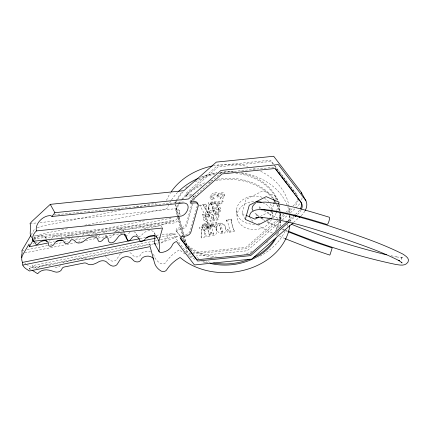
<?xml version="1.0" encoding="UTF-8"?>
<svg xmlns="http://www.w3.org/2000/svg" width="430" height="430" viewBox="0 0 430 430"><rect width="100%" height="100%" fill="white"/><g stroke="black" fill="none" stroke-linecap="round" stroke-linejoin="round"><path stroke-width="0.32" stroke-dasharray="2.15 1.61" d="M201.095 237.392L201.487 236.522L201.783 229.459L201.439 235.946L201.047 236.624L201.353 237.973L204.535 237.274L204.653 232.286M180.052 214.962L179.514 211.506C180.17 216.231 176.407 221.101 171.763 221.939L33.857 236.054M205.271 218.994C205.422 216.107 211.049 214.522 212.243 217.446C210.302 215.941 205.916 217.107 205.739 219.827L205.271 218.994L206.33 219.816L207.437 219.929L207.9 220.762L207.405 222.004C194.177 218.343 219.644 208.819 212.613 219.966M211.49 196.87L211.952 197.698C211.936 195.29 215.419 194.166 217.311 195.102L217.709 195.645L216.849 194.269C214.957 193.333 211.474 194.457 211.49 196.87L212.619 197.65L213.764 197.778L214.226 198.612L213.672 199.799C204.535 199.214 215.064 188.512 218.37 194.097C224.127 188.415 228.292 198.321 220.472 198.988L220.031 197.021C221.326 196.763 223.175 196.048 223.073 194.446L222.761 193.989C219.934 192.339 219.09 196.408 216.806 196.359L217.268 197.193C219.553 197.241 220.397 193.172 223.229 194.822L223.535 195.279L223.073 194.446M217.247 194.811L216.806 196.359M216.801 228.163C215.462 220.348 226.347 222.159 225.589 228.975C226.395 236.951 215.881 234.038 216.752 227.588M210.958 228.341L210.463 226.347L210.834 228.749L210.076 229.244L209.19 229.066L208.706 228.292L208.614 226.793C211.27 221.461 217.569 227.733 216.489 232.066C217.032 236.457 209.55 237.027 210.082 232.318L211.393 232.178L212.549 234.097L213.291 234.011L213.549 233.313L213.527 234.388L213.043 234.699L212.2 234.388L211.264 232.625L210.13 232.893M208.598 208.276C210.711 192.543 227.314 215.543 213.205 215.247C201.047 208.765 215.296 193.102 218.558 209.55M218.967 209.012C219.09 210.791 217.091 211.71 215.58 211.845L215.425 213.033L215.887 213.866C218.72 213.796 222.482 210.641 220.208 207.787C215.688 204.814 211.2 210.716 207.405 212.49L208.717 207.814L207.056 207.986L205.287 214.285L205.75 215.118C210.759 214.715 213.909 207.937 219.085 209.319L219.429 209.845L218.623 208.486C213.447 207.104 210.297 213.882 205.287 214.285M259.564 208.948L258.973 206.142L261.338 208.883M210.071 235.93L209.254 235.022L206.808 225.594L209.206 234.447L209.931 235.011L210.071 235.93L209.829 236.333L206.153 237C205.314 235.608 206.663 234.694 205.905 236.425M234.613 230.915L233.463 229.792L231.034 220.434L233.409 229.222L234.409 229.975L234.592 231.227L227.782 232.608L226.599 230.254L226.615 229.448L227.706 229.254L228.937 230.733L230.147 230.759L230.195 231.335L229.287 231.447L227.755 229.83L226.599 230.254M231.082 221.009L231.609 220.262L231.356 218.892L226.411 219.907L226.658 221.316L227.61 221.794L230.195 231.335M213.301 215.693L213.543 217.241L212.151 219.133L216.086 218.236L217.155 214.43L218.805 214.264L219.268 215.097L217.946 219.827L210.437 221.493L209.974 220.66L210.071 219.585L211.694 218.241L211.78 216.612M216.752 227.115C217.494 220.719 226.578 223.971 225.637 229.55M211.598 204.513L212.167 203.847L213.151 204.486L215.57 213.409L215.532 214.14L215.059 214.479L214.065 213.801L211.549 203.938L214.016 213.226L214.683 213.903L215.57 213.248L215.618 213.817M206.857 226.169L207.136 225.255L206.851 223.842L203.304 224.535L205.105 231.802L202.272 228.669L202.82 227.997L202.541 226.648L199.622 227.158L199.762 228.599L201.831 230.034M210.512 226.922L210.979 226.341L211.657 226.728L213.597 233.888M180.358 236.548L176.026 230.55L176.687 228.19L180.992 227.75A4.746 3.123 -29.1 0 0 186.287 223.767L191.818 204.035M190.995 195.817L186.69 196.257L185.996 195.005L186.663 192.645L217.446 165.598L270.481 160.17L296.367 193.946L297.619 196.069M176.719 231.802L177.38 229.437L181.686 228.996A4.746 3.123 -29.1 0 0 186.98 225.014L192.871 204.013M186.69 196.257L187.356 193.892L218.144 166.845L271.174 161.422L274.41 165.641M179.96 237.629L180.621 235.264L184.922 234.823A4.746 3.123 -29.1 0 0 190.221 230.84L197.537 204.75M189.931 202.084L190.592 199.719L221.38 172.672L274.415 167.249M193.763 200.831L194.301 198.918M202.224 225.202L205.599 224.858L206.061 225.691L202.686 226.035L202.224 225.202L202.551 224.03L205.927 223.686L206.287 222.396L207.878 222.229L208.34 223.062L207.975 224.358L207.513 223.525L207.878 222.229M219.8 203.218L208.77 204.347L208.308 203.519L208.636 202.342L222.794 200.896L223.256 201.729L223.041 202.487L220.853 203.723L218.73 205.599L217.059 205.771M207.867 213.323L209.179 208.647L208.717 207.814M207.513 223.525L216.65 222.589L217.112 223.423L216.844 224.379L206.491 229.658L204.9 229.819L204.438 228.986L205.599 224.858M206.352 227.674L207.185 224.697L213.543 224.046L206.352 227.674L206.814 228.507L207.647 225.53L214.006 224.879M218.805 214.264L217.478 218.994L209.974 220.66M216.65 222.589L216.381 223.546L206.029 228.825L204.438 228.986M222.794 200.896L222.579 201.654L220.391 202.89L218.268 204.766L216.596 204.938L219.338 202.39L208.308 203.519M245.304 219.418L242.069 213.586L246.046 199.412L262.934 190.796L275.845 196.365L278.758 201.605M271.868 210.539L273.673 204.094M274.942 199.584L275.845 196.365M276.012 213.146L275.103 216.365L272.776 217.553M276.732 210.566L278.361 204.766M202.24 215.113L203.401 214.801L204.782 216.285L205.787 216.15L205.733 215.58L204.395 215.564L203.352 214.226L202.24 214.376L203.411 217.542L209.663 216.204L203.347 205.26L209.663 216.204M205.787 216.15L199.671 205.228L205.728 203.906L206.894 206.857L205.755 207.163L204.658 205.884L203.395 205.83M207.437 219.929L206.943 221.171L205.379 221.041L203.992 220.095M179.46 217.682C178.536 220.461 176.15 222.799 173.166 223.132L32.47 237.532M213.764 197.778L213.21 198.966L211.662 198.832L210.238 197.897M31.234 234.715L34.932 228.427M33.932 238.892L35.588 236.075L43.355 233.63L68.983 228.454M222.783 231.91L222.02 232.281L221.498 231.797L219.596 224.971L219.644 225.54L221.547 232.372L222.407 232.861L222.831 232.479L222.724 231.039L222.772 231.609L220.929 224.981L220.407 224.492L219.789 224.605L219.644 225.54M199.751 205.884L205.776 204.476L206.894 206.857M292.97 206.056L294.066 205.013A12.793 8.417 -29.1 0 0 297.512 198.671M297.598 214.382L298.694 213.339A12.793 8.417 -29.1 0 0 301.021 210.222M283.886 214.038L246.041 247.282L193.011 252.711L180.879 236.882M285.902 212.264L291.454 207.389M278.022 221.047L246.734 248.529L193.704 253.958L192.086 251.846M280.037 219.273L285.59 214.398M287.606 212.624L292.653 208.195M280.344 221.611L247.164 250.765L195.811 256.017M282.354 219.848L287.885 214.989M290.4 212.78L295.426 208.362M287.82 221.111L292.868 216.682M295.388 214.462L298.001 212.087A12.793 8.417 -29.1 0 0 299.672 210.039M289.524 221.477L294.566 217.042M293.518 222.428L298.544 218.015M226.459 220.477L231.082 219.45L231.609 220.262M260.22 216.478L269.535 211.727M34.244 239.832L34.814 239.558A6.455 4.246 -29.1 0 1 41.189 235.85A6.455 4.246 -29.1 0 1 45.795 238.435M37.324 227.674L42.699 225.981L120.889 210.184M220.009 198.155C222.143 197.811 225.304 195.972 224.32 193.425M215.425 213.033C217.908 212.845 221.343 210.609 220.208 207.787M134.031 207.529L135.998 207.131M136.659 206.997L155.714 203.148M84.748 225.266L166.878 208.668A63.248 50.267 -4.9 0 1 171.172 200.445M33.013 243.289L34.33 243.025M34.991 242.891L38.275 242.23M61.302 237.575L146.162 220.429M49.665 242.649L54.261 241.719M64.118 239.73L71.998 238.139M87.768 234.952L171.855 217.962A53.761 32.293 -15.2 0 0 170.323 217.876M21.903 250.776L23.876 250.373M27.165 249.712L47.558 245.589M50.186 245.057L52.159 244.659M55.448 243.998L63.344 242.402M64 242.267L67.945 241.472M75.18 240.01L86.365 237.747M95.573 235.887L97.545 235.489M113.993 232.168L173.827 220.079A53.761 32.293 -15.2 0 1 153.214 226.965L140.76 229.48M24.757 252.921L66.048 244.579M66.704 244.444L74.567 242.859M77.841 242.192L82.431 241.268M85.71 240.606L95.541 238.618M98.158 238.091L124.377 232.791M140.035 238.655L145.942 237.462M158.514 237.645L176.219 234.065A53.761 32.293 -15.2 0 0 161.567 234.549M153.634 243.869L32.583 268.325L32.352 265.649L157.186 240.424M160.471 239.763L178.208 236.177A53.761 32.293 -15.2 0 1 160.25 242.488M29.342 269.664L29.224 268.325L149.887 243.944L150.409 245.869M154.289 243.735L157.579 243.068A53.761 32.293 -15.2 0 0 159.718 242.611M185.996 195.005L190.297 194.57A4.746 3.123 -29.1 0 1 191.871 194.666M54.078 214.919L184.115 201.874M30.03 223.589L37.372 222.842M40.038 222.568L175.478 208.706C177.654 208.389 179.391 210.114 179.783 212.157M33.572 238.763L161.11 225.712L162.54 228.007M192.479 256.361L189.813 256.629L171.871 233.221A4.585 3.015 -29.1 0 0 167.775 236.618A9.589 6.31 -29.1 0 1 160.868 243.149M391.02 255.737L397.535 257.065L396.648 256.963L403.098 257.543L401.249 258.086L402.733 257.006L401.383 258.43L401.077 261.306M279.435 227.384L267.438 221.525M283.144 228.959L284.38 229.486M284.999 229.744L287.471 230.797M282.053 229.195L287.579 231.544M275.883 234.758L277.113 235.28M279.57 236.323L285.106 238.677M242.069 213.586L245.756 215.177M281.193 219.886L268.793 213.748L269.486 214.167L264.16 210.797M267.234 222.084L278.371 227.599M272.421 233.076L262.649 228.239L258.796 225.804M259.424 216.72L256.662 214.968L253.533 211.372M261.639 218.118L264.95 220.214M260.763 218.069L264.509 220.439M32.352 265.649L37.2 268.777A9.691 7.702 -4.9 0 1 48.456 265.138A40.947 32.546 -4.9 0 1 50.38 265.622M26.461 264.369L32.583 268.325M29.224 268.325L31.465 269.771M204.701 232.861L205.637 233.753L206.169 235.737M205.056 231.227L202.218 228.094L202.272 228.669M258.532 216.408L256.156 213.651L257.049 216.381M252.872 221.439L249.841 217.72M274.813 166.168L297.06 195.193M176.026 230.55L180.471 236.355M180.761 237.075L191.683 251.319M218.263 193.607L218.832 194.93M193.989 196.79L193.527 195.956A4.746 3.123 -29.1 0 1 193.699 197.214M154.359 232.748L155.59 234.968M136.374 233.963L137.584 236.129M123.367 230.577L124.27 232.2M106.237 235.07L108.043 238.322M95.75 235.586L96.352 236.667M45.435 237.462L46.338 239.091M178.987 210.232L179.364 211.151M175.768 205.008L178.928 216.672M179.1 217.322L186.48 244.546A53.761 42.726 -4.9 0 0 216.285 256.963M175.338 204.207L178.321 215.226M178.498 215.876L183.766 235.323M183.943 235.968L186.228 244.396M178.391 204.282A53.761 42.726 -4.9 0 0 175.795 209.56L177.73 216.693M177.902 217.338L184.755 242.622M185.808 246.508L187.034 251.045A53.761 42.726 -4.9 0 0 190.678 253.85M175.795 209.56L177.477 216.543M177.649 217.193L182.922 236.634M183.094 237.285L184.502 242.472M185.728 247.008L187.136 252.195A53.761 42.726 -4.9 0 0 192.457 256.119M207.136 225.255L206.594 224.395L203.626 224.998L203.369 225.39M216.414 231.034C216.338 227.706 212.694 223.482 209.394 226.078A3.15 2.505 -4.9 0 0 208.706 228.292M202.74 227.051L202.772 227.422M202.82 227.997L202.25 227.207L199.671 227.728L199.558 228.163M289.406 215.194L289.949 221.568M279.941 215.107L280.037 216.252M280.596 222.756L280.5 221.606A53.761 42.726 -4.9 0 1 279.758 226.863M271.991 211.646L272.335 215.661M236.554 209.985L237.011 215.339M226.411 219.907L226.508 220.999M210.066 232.813L210.114 233.388M149.887 243.944L150.059 245.949M50.17 240.564A3.182 2.096 -29.1 0 1 48.789 241.225M51.648 238.709A4.596 3.026 -29.1 0 1 53.976 236.339A6.106 4.015 -29.1 0 1 61.694 237.451M158.466 243.896A9.589 6.31 -29.1 0 1 157.273 244.084M302.096 197.795A17.754 11.685 -29.1 0 1 301.263 200.772M299.64 203.755A17.754 11.685 -29.1 0 1 295.931 207.921M304.892 211.098A17.754 11.685 -29.1 0 1 300.559 216.247M298.205 199.918A12.793 8.417 -29.1 0 1 294.76 206.26M154.633 234.984A7.493 4.929 -29.1 0 0 150.263 230.577A7.493 4.929 -29.1 0 0 142.029 234.737A3.074 2.026 -29.1 0 1 138.03 236.36M137.261 235.952A3.074 2.026 -29.1 0 1 137.014 235.635M133.966 231.716A11.427 7.52 -29.1 0 1 136.869 235.264M129.951 232.178A2.618 1.72 -29.1 0 0 129.5 232.662A28.106 18.495 -29.1 0 1 127.253 235.361M124.13 233.447A40.339 26.547 -29.1 0 1 123.91 232.7M123.571 231.173A4.725 3.112 -29.1 0 0 120.201 229.292A4.725 3.112 -29.1 0 0 115.541 231.996A31.325 20.613 -29.1 0 1 115.267 232.383M114.1 233.909A31.325 20.613 -29.1 0 1 111.816 236.495A3.467 2.279 -29.1 0 1 108.989 237.962M106.323 237.059A7.143 4.703 -29.1 0 1 105.468 234.995M105.156 233.221A2.73 1.795 -29.1 0 0 102.41 233.081A4.085 2.688 -29.1 0 0 101.926 233.323M99.701 235.441A2.671 1.758 -29.1 0 1 96.852 236.64M96.411 236.564A2.671 1.758 -29.1 0 1 95.734 236.167M82.178 235.468A8.45 5.558 -29.1 0 1 95.143 234.5M78.658 237.682A6.434 4.236 -29.1 0 1 74.879 238.064M72.428 236.468A6.445 4.241 -29.1 0 0 69.757 234.828A1.623 1.07 -29.1 0 0 67.569 236.097A3.252 2.139 -29.1 0 1 66.903 237.161M193.403 196.279A4.746 3.123 -29.1 0 1 194.016 196.854M156.203 235.393A53.761 32.293 -15.2 0 1 159.423 234.845M279.935 213.57A53.761 42.726 -4.9 0 1 280.231 226.035M278.769 231.915A53.761 42.726 -4.9 0 1 277.565 235.006M207.83 262.837A53.761 42.726 -4.9 0 1 202.67 261.177M175.897 210.711A53.761 42.726 -4.9 0 1 179.181 204.282M179.547 203.718A53.761 42.726 -4.9 0 1 181.911 200.434M182.309 199.934A53.761 42.726 -4.9 0 1 202.535 184.943M208.668 182.621A53.761 42.726 -4.9 0 1 211.216 181.863M215.736 180.783A53.761 42.726 -4.9 0 1 272.475 198.117M275.146 201.853A53.761 42.726 -4.9 0 1 276.189 203.61M276.512 204.207A53.761 42.726 -4.9 0 1 279.108 210.394M277.721 233.264A53.761 42.726 -4.9 0 1 276.334 236.215M210.367 262.348A53.761 42.726 -4.9 0 1 206.422 261.316M198.886 258.505A53.761 42.726 -4.9 0 1 196.488 257.339M178.729 203.707A53.761 42.726 -4.9 0 1 180.987 200.358M181.809 199.283A53.761 42.726 -4.9 0 1 206.061 182.336M210.48 180.896A53.761 42.726 -4.9 0 1 213.699 180.057M217.596 179.267A53.761 42.726 -4.9 0 1 273.953 199.069M275.404 201.283A53.761 42.726 -4.9 0 1 276.087 202.46M277.323 204.879A53.761 42.726 -4.9 0 1 279.376 210.512M279.968 213.07A53.761 42.726 -4.9 0 1 280.564 218.983M280.107 213.629A53.761 42.726 -4.9 0 1 276.178 230.27M268.014 241.509A53.761 42.726 -4.9 0 1 265.052 244.261M212.458 257.516A53.761 42.726 -4.9 0 1 188.087 246.922M175.832 203.025A53.761 42.726 -4.9 0 1 177.278 200.084M177.595 199.504A53.761 42.726 -4.9 0 1 183.459 191.457M195.37 181.836A53.761 42.726 -4.9 0 1 215.183 174.279M218.456 173.704A53.761 42.726 -4.9 0 1 221.122 173.354M235.796 173.338A53.761 42.726 -4.9 0 1 277.14 200.138M278.919 205.153A53.761 42.726 -4.9 0 1 279.968 210.99M271.878 210.308A17.711 14.077 -4.9 0 1 269.062 217.338M268.304 218.225A17.711 14.077 -4.9 0 1 266.546 219.859M259.827 223.337A17.711 14.077 -4.9 0 1 257.919 223.815M254.635 224.224A17.711 14.077 -4.9 0 1 236.951 207.625A17.711 14.077 -4.9 0 1 262.101 197.284M264.369 198.289A17.711 14.077 -4.9 0 1 268.777 201.691M270.293 203.777A17.711 14.077 -4.9 0 1 271.9 209.695M25.902 264.009A12.481 9.917 -4.9 0 1 24.913 263.294M289.358 215.844A63.248 50.267 -4.9 0 1 288.444 221.762M287.756 224.374A63.248 50.267 -4.9 0 1 286.67 227.583M285.101 231.189A63.248 50.267 -4.9 0 1 258.091 257.124M205.599 262.816A63.248 50.267 -4.9 0 1 201.745 261.757M194.93 259.279A63.248 50.267 -4.9 0 1 188.48 256.103M185.099 254.049A63.248 50.267 -4.9 0 1 179.45 249.825A41.108 32.675 -4.9 0 0 165.98 262.257A3.698 2.935 -4.9 0 1 160.417 263.38A18.35 14.588 -4.9 0 1 153.806 255.006A7.17 5.697 -4.9 0 0 153.333 254.065M166.469 200.423A63.248 50.267 -4.9 0 1 170.517 192.796M213.097 165.813A63.248 50.267 -4.9 0 1 247.696 166.577M253.431 168.302A63.248 50.267 -4.9 0 1 255.904 169.21M260.644 171.28A63.248 50.267 -4.9 0 1 289.487 212.571M150.769 251.894A7.17 5.697 -4.9 0 0 141.438 253.356L140.347 255.21A3.639 2.892 -4.9 0 1 136.401 256.93A6.095 4.843 -4.9 0 1 133.553 255.931L131.247 253.609A6.735 5.354 -4.9 0 0 128.919 252.152M120.604 253.716A7.46 5.929 -4.9 0 0 119.266 255.345L116.772 259.322A4.214 3.349 -4.9 0 1 110.596 260.569A18.221 14.48 -4.9 0 1 106.613 257.462A5.509 4.381 -4.9 0 0 105.194 256.409M121.034 253.367A7.46 5.929 -4.9 0 1 121.496 253.044M95.17 258.457A19.57 15.555 -4.9 0 1 94.213 258.844M93.724 259.027A19.57 15.555 -4.9 0 1 92.235 259.494A5.708 4.536 -4.9 0 1 88.817 259.596M86.43 258.521A3.762 2.988 -4.9 0 0 82.979 258.161L63.834 262.031A2.983 2.37 -4.9 0 0 61.748 263.434M60.517 265.552A5.257 4.176 -4.9 0 1 54.83 267.041M279.994 211.823A53.761 42.726 -4.9 0 1 279.462 219.047M279.339 219.703A53.761 42.726 -4.9 0 1 275.146 230.878M252.001 251.383A53.761 42.726 -4.9 0 1 244.638 254.259M175.241 203.062A53.761 42.726 -4.9 0 1 176.004 201.283M176.278 200.697A53.761 42.726 -4.9 0 1 182.067 191.785M185.69 187.931A53.761 42.726 -4.9 0 1 188.211 185.679M198.816 178.735A53.761 42.726 -4.9 0 1 217.042 172.769M220.359 172.285A53.761 42.726 -4.9 0 1 233.705 172.005M241.569 173.113A53.761 42.726 -4.9 0 1 277.565 200.235M278.984 204.642A53.761 42.726 -4.9 0 1 279.968 211.162M171.549 199.88A63.248 50.267 -4.9 0 1 178.192 191.828M201.186 177.128A63.248 50.267 -4.9 0 1 216.989 172.876M220.273 172.425A63.248 50.267 -4.9 0 1 233.469 171.995M241.327 172.796A63.248 50.267 -4.9 0 1 287.519 206.008M287.751 206.631A63.248 50.267 -4.9 0 1 289.471 212.99M289.868 215.602A63.248 50.267 -4.9 0 1 290.121 221.536M271.97 212.006A17.711 14.077 -4.9 0 1 271.722 218.714M271.502 219.305A17.711 14.077 -4.9 0 1 250.722 229.362A17.711 14.077 -4.9 0 1 237.156 214.113A17.711 14.077 -4.9 0 1 255.571 201.396M262.563 202.637A17.711 14.077 -4.9 0 1 271.061 209.684"/><path stroke-width="0.64" d="M273.856 203.449L274.759 200.229M276.189 212.501L276.554 211.211M278.538 204.121L279.081 202.191L266.17 196.628L249.282 205.239L245.304 219.418L258.215 224.981L271.609 218.15M30.895 235.285L22.489 249.577C21.183 250.953 22.699 252.829 21.817 254.329A12.481 9.917 -4.9 0 0 21.564 257.575M47.692 243.047L29.299 246.766L33.271 240.015M293.013 222.869L251.792 259.086L194.441 264.955L176.499 241.547A4.585 3.015 -29.1 0 0 172.403 244.944A9.589 6.31 -29.1 0 1 160.745 252.464A2.983 1.962 -29.1 0 1 158.993 250.62A36.276 23.87 -29.1 0 0 159.261 243.31L158.906 240.961L162.54 228.007L33.502 241.214A11.621 7.649 -29.1 0 1 36.389 230.915C34.782 223.45 43.516 215.032 50.901 215.661L51.928 216.478L54.879 212.683L188.431 199.015L220.955 170.441L278.307 164.572L305.209 199.671A17.754 11.685 -29.1 0 1 305.176 210.598M301.801 193.667A17.754 11.685 -29.1 0 0 300.581 191.345L273.679 156.251L216.328 162.115L183.803 190.689L50.251 204.357L32.159 221.176L30.03 223.589C32.218 227.943 28.208 233.581 31.643 237.505M255.646 202.971C253.603 204.701 250.781 207.593 252.7 210.404M287.315 221.557L249.975 254.361L196.94 259.784L180.363 238.155M293.367 216.236L294.883 214.909M289.019 221.918L250.668 255.608L197.639 261.037L180.654 238.876L181.315 236.516L185.615 236.075A4.746 3.123 -29.1 0 0 190.915 232.087L198.235 205.997A4.746 3.123 -29.1 0 0 194.924 202.89L190.624 203.331L191.285 200.971L222.073 173.924L275.109 168.495L301.554 203.143A12.793 8.417 -29.1 0 1 301.537 209.141M295.071 216.596L296.587 215.269M299.049 217.569L300.054 216.688M258.473 217.37L254.979 219.155L246.368 215.446M270.701 211.135L271.868 210.539M256.705 217.419L255.78 217.704L262.483 217.36L261.596 217.386C289.901 220.579 317.044 229.905 343.978 238.731C362.683 245.417 381.663 251.695 399.363 260.817L398.605 260.268L402.104 262.972L401.48 262.209M56.233 241.321L62.146 240.128M29.299 246.766L29.068 244.089L22.914 254.549A12.481 9.917 -4.9 0 0 22.333 261.977L22.543 262.397L139.379 238.784M146.598 237.328L155.128 235.602M22.543 262.397L22.768 265.074L155.235 238.306M256.517 202.541L265.337 202.084C287.229 204.368 308.385 210.899 329.369 217.252L329.573 218.472L329.014 221.101L328.02 223.605L327.176 224.519C306.413 218.225 285.477 211.759 263.81 209.496L264.697 209.577L261.021 209.765M190.544 202.019L194.231 201.643A4.746 3.123 -29.1 0 1 197.633 204.288M51.928 216.478L184.051 202.955C192.312 203.782 186.464 216.129 180.342 216.188L36.389 230.915M386.457 254.813C354.218 246.729 322.312 236.984 291.572 224.293M288.089 231.06C322.903 245.175 358.916 256.715 395.702 264.428C399.916 265.068 405.377 266.406 408.043 262.01C409.951 258.274 405.399 255.871 402.915 254.108C378.615 241.891 352.519 233.759 326.811 225.105C305.703 218.709 284.429 212.141 262.407 209.84C257.366 209.082 249.475 210.13 249.534 216.79M288.191 231.802L312.675 241.332L332.18 247.933L330.116 254.474L329.799 255.103L310.267 248.492L285.106 238.677M32.024 270.131L37.625 273.749A9.691 7.702 -4.9 0 1 48.886 270.11A40.947 32.546 -4.9 0 1 54.535 271.798A5.257 4.176 -4.9 0 0 61.995 268.825A2.983 2.37 -4.9 0 1 64.258 267.003L83.409 263.133A3.762 2.988 -4.9 0 1 87.113 263.654A5.708 4.536 -4.9 0 0 92.66 264.466A19.57 15.555 -4.9 0 0 98.303 262.037A7.778 6.181 -4.9 0 1 101.824 260.8A5.509 4.381 -4.9 0 1 107.043 262.434A18.221 14.48 -4.9 0 0 111.026 265.541A4.214 3.349 -4.9 0 0 117.202 264.294L119.691 260.317A7.46 5.929 -4.9 0 1 125.2 256.769A6.735 5.354 -4.9 0 1 131.671 258.58L133.983 260.902A6.095 4.843 -4.9 0 0 136.831 261.902A3.639 2.892 -4.9 0 0 140.771 260.182L141.862 258.328A7.17 5.697 -4.9 0 1 153.763 259.037M32.444 239.101L32.234 238.897L33.502 241.214M275.625 168.829L280.887 175.693M281.693 176.746L287.761 184.663M288.568 185.717L293.427 192.049M294.233 193.108L295.044 194.161M295.851 195.215L300.86 201.896A12.793 8.417 -29.1 0 1 300.328 208.969M32.642 239.359L32.761 239.526A7.288 0.312 58.8 0 1 33.368 240.408L36.313 244.777L37.523 244.439A6.455 4.246 -29.1 0 1 44.602 240.687A6.455 4.246 -29.1 0 1 48.515 244.423A3.182 2.096 -29.1 0 0 50.788 246.245A3.182 2.096 -29.1 0 0 54.25 243.831A4.596 3.026 -29.1 0 1 56.69 241.214A6.106 4.015 -29.1 0 1 64.403 242.332A3.252 2.139 -29.1 0 0 67.198 243.45A3.252 2.139 -29.1 0 0 70.278 240.972A1.623 1.07 -29.1 0 1 72.466 239.703A6.445 4.241 -29.1 0 1 75.137 241.343A6.434 4.236 -29.1 0 0 84.887 240.343A8.45 5.558 -29.1 0 1 93.041 236.801A8.45 5.558 -29.1 0 1 98.137 240.392A2.671 1.758 -29.1 0 0 100.05 241.509A2.671 1.758 -29.1 0 0 102.727 239.918A4.085 2.688 -29.1 0 1 105.124 237.957A2.73 1.795 -29.1 0 1 108.204 239.171A7.143 4.703 -29.1 0 0 109.822 242.558A3.467 2.279 -29.1 0 0 114.525 241.37A31.325 20.613 -29.1 0 0 118.25 236.876A4.725 3.112 -29.1 0 1 122.91 234.167A4.725 3.112 -29.1 0 1 126.28 236.054A40.339 26.547 -29.1 0 0 127.672 240.472A1.467 0.962 -29.1 0 0 129.968 240.236A28.106 18.495 -29.1 0 0 132.214 237.543A2.618 1.72 -29.1 0 1 135.708 236.199A11.427 7.52 -29.1 0 1 139.578 240.139A3.074 2.026 -29.1 0 0 141.76 241.305A3.074 2.026 -29.1 0 0 144.738 239.612A7.493 4.929 -29.1 0 1 156.439 236.731L156.988 237.516M301.285 192.457L305.913 200.778M156.208 236.075L158.987 241.069M154.547 243.434L159.175 251.76M124.377 234.178A40.339 26.547 -29.1 0 0 124.958 235.592L127.672 240.472M50.251 204.357L54.879 212.683M22.768 265.074L23.059 265.649A12.481 9.917 -4.9 0 0 26.327 268.981L29.455 271.002L150.118 246.621L154.461 262.655A18.35 14.588 -4.9 0 0 161.073 271.029A3.698 2.935 -4.9 0 0 166.636 269.906A41.108 32.675 -4.9 0 1 180.105 257.473A63.248 50.267 -4.9 0 0 246.594 269.497A63.248 50.267 -4.9 0 0 289.809 225.465M46.805 241.23A3.182 2.096 -29.1 0 1 45.983 240.569M155.552 244.073A2.983 1.962 -29.1 0 1 155.3 243.998M155.069 243.896A2.983 1.962 -29.1 0 1 154.365 242.3A36.276 23.87 -29.1 0 0 154.714 235.565M125.334 235.941A1.467 0.962 -29.1 0 1 124.958 235.592M171.274 191.667A63.248 50.267 -4.9 0 1 212.458 165.942M178.654 191.371A63.248 50.267 -4.9 0 1 198.219 178.353M276.125 237.946A53.761 42.726 -4.9 0 1 210.463 263.493M273.286 199.16A53.761 42.726 -4.9 0 1 274.421 200.745M274.318 239.666A53.761 42.726 -4.9 0 1 253.781 257.301M249.534 259.193A53.761 42.726 -4.9 0 1 213.565 262.983M256.226 201.412A17.711 14.077 -4.9 0 1 261.354 202.24"/></g></svg>
